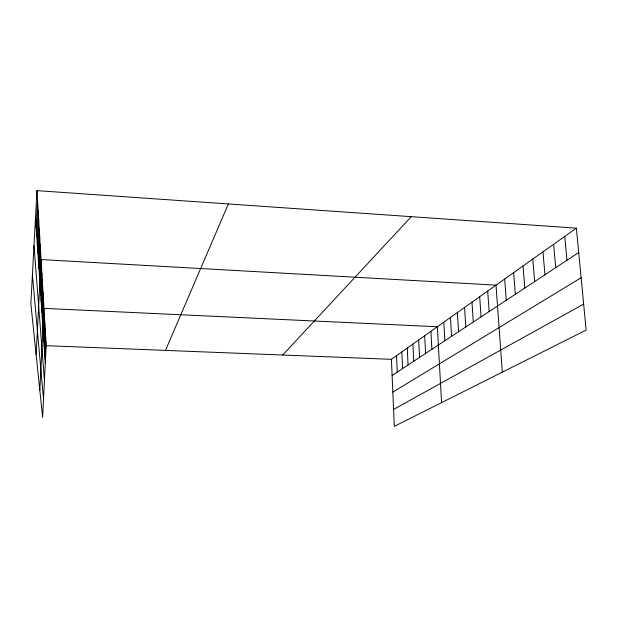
<?xml version="1.0" encoding="UTF-8"?>
<svg xmlns="http://www.w3.org/2000/svg" width="617" height="617" viewBox="0 0 617 617"><rect width="100%" height="100%" fill="white"/><g stroke="black" fill="none" stroke-linecap="round" stroke-linejoin="round"><path stroke-width="0.93" d="M44.517 350.98L45.411 332.887M44.794 355.099L45.673 337.291M45.064 359.086L45.928 341.556M36.958 190.638L46.175 345.674L42.635 417.37L30.85 303.664L36.958 190.638L576.371 228.159L586.15 330.072L394.302 426.362L391.417 359.325L576.371 228.159M41.146 301.189L42.249 279.702M41.54 306.981L42.619 285.879M41.917 312.549L42.974 291.826M42.28 317.909L43.313 297.548M42.627 323.061L43.637 303.055M39.827 390.252L43.954 308.361L437.337 326.755L441.579 402.639M43.298 332.956L44.27 313.621M43.614 337.707L44.571 318.704M43.923 342.288L44.864 323.593M44.223 346.708L45.141 328.321M37.892 253.001L39.195 228.321M38.424 260.837L39.696 236.666M38.925 268.318L40.167 244.64M39.411 275.467L40.622 252.26M36.125 354.551L41.054 259.564L496.014 285.139L502.331 372.144M40.313 288.872L41.47 266.552M40.745 295.157L41.871 273.262M36.148 227.118L37.56 200.764M36.758 236.172L38.131 210.405M37.336 244.787L38.678 219.575M165.472 350.394L228.398 203.949M282.725 355.03L411.3 216.675M392.111 375.483L578.707 252.53M392.828 392.119L581.129 277.758M393.577 409.418L583.659 304.119M46.175 345.674L391.417 359.325M564.74 236.404L566.954 260.281M553.626 244.286L555.709 267.685M32.408 274.812L43.529 399.238M542.983 251.836L544.965 274.766M532.803 259.055L534.669 281.545M523.031 265.981L524.805 288.046M513.66 272.629L515.342 294.278M33.989 245.551L44.447 380.728M504.667 279.007L506.256 300.271M487.7 291.039L489.142 311.546M479.694 296.715L481.067 316.868M35.501 217.6L45.319 362.935M471.99 302.183L473.285 321.989M464.555 307.451L465.796 326.933M457.39 312.534L458.57 331.691M450.472 317.439L451.598 336.288M443.793 322.182L444.865 340.723M430.913 331.314L431.885 349.276M424.697 335.717L425.622 353.394M418.696 339.975L419.575 357.382M412.881 344.101L413.722 361.238M407.259 348.088L408.061 364.971M401.814 351.952L402.577 368.58M396.53 355.693L397.263 372.082"/></g></svg>
